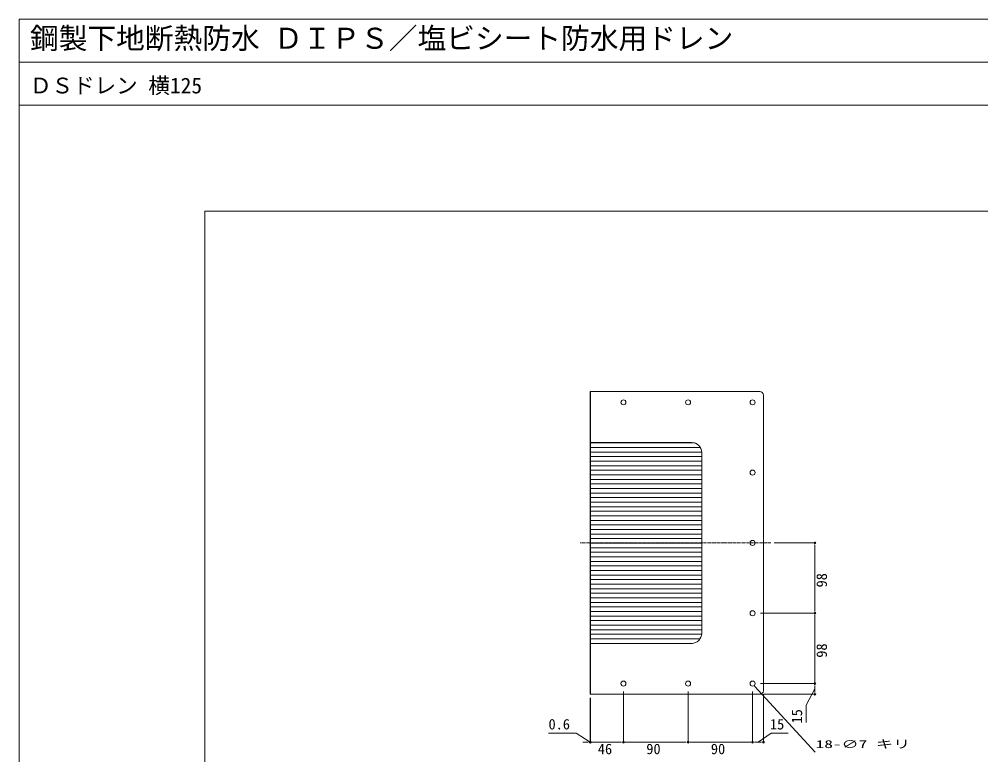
# Model space of a CAD drawing. Units: millimetres, scale not verified. Extents: x -1380 to 1380, y -955 to 955.
# Drawn here: x -1380 to -41, y -70 to 955 of the extents above; entities that cross this region are included whole.
import ezdxf
from ezdxf.enums import TextEntityAlignment as Align

# ---------------------------------------------------------------- set-up
doc = ezdxf.new("R2010")
doc.units = ezdxf.units.MM
doc.header["$LTSCALE"] = 3
doc.linetypes.add('USER1', pattern=[2, 1.25, -0.25, 0.25, -0.25])
for name, color, linetype, lineweight in [('0-0_0', 7, 'Continuous', 15), ('0-3_L-1', 7, 'Continuous', 18), ('0-4_L-5', 2, 'USER1', 18), ('0-6_L-6', 8, 'Continuous', 18), ('0-7_WAKU', 7, 'Continuous', 18), ('0-9_SUNPO', 7, 'Continuous', 18)]:
    doc.layers.add(name, color=color, linetype=linetype, lineweight=lineweight)
doc.styles.add('ＭＳ ゴシック', font='')
doc.styles.get('ＭＳ ゴシック').set_extended_font_data('MS Gothic')

msp = doc.modelspace()

# ---------------------------------------------------------------- linework, layer by layer
at = {"layer": '0-0_0', "lineweight": 18}
msp.add_line((-1380.463, 895.129), (1379.537, 895.129), dxfattribs=at)
at = {"layer": '0-0_0'}
for p, q in [((-271.565, 226.379), (-271.565, 223.879)), ((-271.565, 222.629), (-271.565, 220.129)), ((-271.565, 129.629), (-271.565, 132.129)), ((-271.565, 125.879), (-271.565, 128.379)), ((-271.565, 128.379), (-271.565, 125.879)), ((-271.565, 124.629), (-271.565, 122.129)), ((-271.565, 31.629), (-271.565, 34.129)), ((-271.565, 30.379), (-271.565, 27.879)), ((-271.565, 27.879), (-271.565, 30.379)), ((-355.851, 25.604), (-355.598, 25.328)), ((-271.565, 26.629), (-271.565, 24.129)), ((-271.565, 16.629), (-271.565, 19.129)), ((-271.565, 12.879), (-271.565, 15.379)), ((-587.581, -52.723), (-590.081, -52.723)), ((-583.831, -52.723), (-586.331, -52.723)), ((-585.731, -52.723), (-583.231, -52.723)), ((-585.731, -52.723), (-583.231, -52.723)), ((-581.981, -52.723), (-579.481, -52.723)), ((-581.981, -52.723), (-579.481, -52.723)), ((-540.981, -52.723), (-543.481, -52.723)), ((-537.231, -52.723), (-539.731, -52.723)), ((-539.731, -52.723), (-537.231, -52.723)), ((-535.981, -52.723), (-533.481, -52.723)), ((-450.981, -52.723), (-453.481, -52.723)), ((-449.731, -52.723), (-447.231, -52.723)), ((-447.231, -52.723), (-449.731, -52.723)), ((-445.981, -52.723), (-443.481, -52.723)), ((-360.981, -52.723), (-363.481, -52.723)), ((-357.231, -52.723), (-359.731, -52.723)), ((-359.731, -52.723), (-357.231, -52.723)), ((-355.981, -52.723), (-353.481, -52.723)), ((-345.981, -52.723), (-348.481, -52.723)), ((-342.231, -52.723), (-344.731, -52.723))]:
    msp.add_line(p, q, dxfattribs=at)
at = {"layer": '0-0_0', "lineweight": 18}
msp.add_lwpolyline([(-1121.713, -807.371), (1120.787, -807.371), (1120.787, 687.629), (-1121.713, 687.629)], close=True, dxfattribs=at)
at = {"layer": '0-0_0'}
for centre, radius in [((-271.565, 225.129), 1.25), ((-271.565, 127.129), 1.25), ((-271.565, 127.129), 1.25), ((-271.565, 29.129), 1.25), ((-271.565, 29.129), 1.25), ((-355.724, 25.466), 0.188), ((-271.565, 14.129), 1.25), ((-585.081, -52.723), 1.25), ((-584.481, -52.723), 1.25), ((-584.481, -52.723), 1.25), ((-538.481, -52.723), 1.25), ((-538.481, -52.723), 1.25), ((-448.481, -52.723), 1.25), ((-448.481, -52.723), 1.25), ((-358.481, -52.723), 1.25), ((-358.481, -52.723), 1.25), ((-343.481, -52.723), 1.25)]:
    msp.add_circle(centre, radius, dxfattribs=at)
at = {"layer": '0-3_L-1'}
for p, q in [((-348.481, 436.129), (-584.481, 436.129)), ((-343.481, 225.129), (-343.481, 431.129)), ((-443.481, 365.129), (-584.481, 365.129)), ((-429.481, 225.129), (-429.481, 351.129)), ((-429.481, 225.129), (-429.481, 99.129)), ((-343.481, 225.129), (-343.481, 19.129)), ((-443.481, 85.129), (-584.481, 85.129)), ((-348.481, 14.129), (-584.481, 14.129))]:
    msp.add_line(p, q, dxfattribs=at)
for points in [[(-585.081, 225.129), (-585.081, 436.129), (-584.481, 436.129), (-584.481, 225.129)], [(-585.081, 225.129), (-585.081, 14.129), (-584.481, 14.129), (-584.481, 225.129)]]:
    msp.add_lwpolyline(points, dxfattribs=at)
for centre in [(-538.481, 421.129), (-448.481, 421.129), (-358.481, 421.129), (-358.481, 323.129), (-358.481, 225.129), (-358.481, 127.129), (-538.481, 29.129), (-448.481, 29.129), (-358.481, 29.129)]:
    msp.add_circle(centre, 3.5, dxfattribs=at)
for centre, radius, start, end in [((-348.481, 431.129), 5, 0, 90), ((-443.481, 351.129), 14, 0, 90), ((-443.481, 99.129), 14, 270, 0), ((-348.481, 19.129), 5, 270, 0)]:
    msp.add_arc(centre, radius, start, end, dxfattribs=at)
at = {"layer": '0-4_L-5'}
msp.add_line((-333.253, 225.129), (-598.906, 225.129), dxfattribs=at)
at = {"layer": '0-6_L-6'}
for p, q in [((-584.481, 364.572), (-439.57, 364.572)), ((-584.481, 358.222), (-431.411, 358.222)), ((-584.481, 351.872), (-429.501, 351.872)), ((-584.481, 345.522), (-429.481, 345.522)), ((-584.481, 339.172), (-429.481, 339.172)), ((-584.481, 332.822), (-429.481, 332.822)), ((-584.481, 326.472), (-429.481, 326.472)), ((-584.481, 320.122), (-429.481, 320.122)), ((-584.481, 313.772), (-429.481, 313.772)), ((-584.481, 307.422), (-429.481, 307.422)), ((-584.481, 301.072), (-429.481, 301.072)), ((-584.481, 294.722), (-429.481, 294.722)), ((-584.481, 288.372), (-429.481, 288.372)), ((-584.481, 282.022), (-429.481, 282.022)), ((-584.481, 275.672), (-429.481, 275.672)), ((-584.481, 269.322), (-429.481, 269.322)), ((-584.481, 262.972), (-429.481, 262.972)), ((-584.481, 256.622), (-429.481, 256.622)), ((-584.481, 250.272), (-429.481, 250.272)), ((-584.481, 243.922), (-429.481, 243.922)), ((-584.481, 237.572), (-429.481, 237.572)), ((-584.481, 231.222), (-429.481, 231.222)), ((-584.481, 224.872), (-429.481, 224.872)), ((-584.481, 218.522), (-429.481, 218.522)), ((-584.481, 212.172), (-429.481, 212.172)), ((-584.481, 205.822), (-429.481, 205.822)), ((-584.481, 199.472), (-429.481, 199.472)), ((-584.481, 193.122), (-429.481, 193.122)), ((-584.481, 186.772), (-429.481, 186.772)), ((-584.481, 180.422), (-429.481, 180.422)), ((-584.481, 174.072), (-429.481, 174.072)), ((-584.481, 167.722), (-429.481, 167.722)), ((-584.481, 161.372), (-429.481, 161.372)), ((-584.481, 155.022), (-429.481, 155.022)), ((-584.481, 148.672), (-429.481, 148.672)), ((-584.481, 142.322), (-429.481, 142.322)), ((-584.481, 135.972), (-429.481, 135.972)), ((-584.481, 129.622), (-429.481, 129.622)), ((-584.481, 123.272), (-429.481, 123.272)), ((-584.481, 116.922), (-429.481, 116.922)), ((-584.481, 110.572), (-429.481, 110.572)), ((-584.481, 104.222), (-429.481, 104.222)), ((-584.481, 97.872), (-429.537, 97.872)), ((-584.481, 91.522), (-431.728, 91.522)), ((-584.481, 85.172), (-442.387, 85.172))]:
    msp.add_line(p, q, dxfattribs=at)
at = {"layer": '0-7_WAKU'}
for points in [[(-1380.463, -954.871), (1379.537, -954.871), (1379.537, 955.129), (-1380.463, 955.129)], [(1379.537, 835.129), (-1380.463, 835.129), (-1380.463, 955.129), (1379.537, 955.129)]]:
    msp.add_lwpolyline(points, close=True, dxfattribs=at)
at = {"layer": '0-9_SUNPO'}
for p, q in [((-328.253, 225.129), (-271.565, 225.129)), ((-271.565, 132.129), (-271.565, 220.129)), ((-347.481, 127.129), (-271.565, 127.129)), ((-347.481, 127.129), (-271.565, 127.129)), ((-271.565, 122.129), (-271.565, 34.129)), ((-347.481, 29.129), (-271.565, 29.129)), ((-347.481, 29.129), (-271.565, 29.129)), ((-538.481, 18.129), (-538.481, -52.723)), ((-538.481, 18.129), (-538.481, -52.723)), ((-448.481, 18.129), (-448.481, -52.723)), ((-448.481, 18.129), (-448.481, -52.723)), ((-358.481, 18.129), (-358.481, -52.723)), ((-358.481, 18.129), (-358.481, -52.723)), ((-355.724, 25.466), (-271.185, -66.615)), ((-343.481, 14.129), (-343.481, -52.723)), ((-343.481, 14.129), (-271.565, 14.129)), ((-271.565, 19.129), (-271.565, 24.129)), ((-585.081, 9.129), (-585.081, -52.723)), ((-584.481, 9.129), (-584.481, -52.723)), ((-584.481, 9.129), (-584.481, -52.723)), ((-590.081, -52.723), (-595.081, -52.723)), ((-585.081, -52.723), (-584.481, -52.723)), ((-585.081, -52.723), (-584.481, -52.723)), ((-579.481, -52.723), (-574.481, -52.723)), ((-579.481, -52.723), (-543.481, -52.723)), ((-533.481, -52.723), (-453.481, -52.723)), ((-443.481, -52.723), (-363.481, -52.723)), ((-353.481, -52.723), (-348.481, -52.723))]:
    msp.add_line(p, q, dxfattribs=at)
for points in [[(-271.565, 21.629), (-284.065, -1.042), (-284.065, -24.971)], [(-584.781, -52.723), (-604.315, -40.223), (-643.066, -40.223)], [(-350.981, -52.723), (-332.802, -40.223), (-308.873, -40.223)]]:
    msp.add_lwpolyline(points, dxfattribs=at)

# ---------------------------------------------------------------- texts
at = {"layer": '0-9_SUNPO', "style": 'ＭＳ ゴシック'}
for s, height, p in [('鋼製下地断熱防水 ＤＩＰＳ／塩ビシート防水用ドレン', 29.33, (-1365.463, 905.129)), ('ＤＳドレン 横125', 21.99, (-1365.463, 845.129)), ('0.6', 14.66, (-642.878, -39.223)), ('15', 14.66, (-334.34, -39.223)), ('46', 14.66, (-574.171, -73.723)), ('90', 14.66, (-506.628, -73.723)), ('90', 14.66, (-416.628, -73.723))]:
    msp.add_text(s, height=height, dxfattribs=at).set_placement(p, align=Align.BOTTOM_LEFT)
for s, p in [('98', (-250.565, 163.134)), ('98', (-250.565, 65.134)), ('15', (-285.065, -26.509))]:
    msp.add_text(s, height=14.66, rotation=90, dxfattribs=at).set_placement(p, align=Align.BOTTOM_LEFT)
at = {"layer": '0-9_SUNPO', "style": 'ＭＳ ゴシック', "width": 1.6}
msp.add_text('18-∅7 キリ', height=11, dxfattribs=at).set_placement((-270.566, -64.092), align=Align.BOTTOM_LEFT)

doc.saveas('drawing.dxf')
